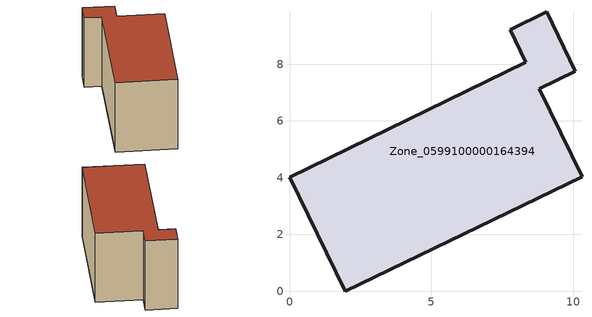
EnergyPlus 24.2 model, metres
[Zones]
Zone_0599100000164394
 floor ground (C_G): 7.78,9.21 9.07,9.85 10.08,7.76 8.8,7.14 10.31,4.04 1.97,0 0,4.02 8.32,8.07 z0
 wall outside (C_F): 1.97,0 10.31,4.04 8.8,7.14 10.08,7.76 9.07,9.85 7.78,9.21 8.32,8.07 0,4.02 1.97,0 z0:5.74
 roof outside (C_R): 8.32,8.07 0,4.02 1.97,0 10.31,4.04 8.8,7.14 10.08,7.76 9.07,9.85 7.78,9.21 z5.74
[BUILDING]
Pand.0599100000164394: North Axis=0; Terrain=City; Loads Convergence Tolerance Value=0.04; Temperature Convergence Tolerance Value=0.4; Solar Distribution=FullExterior; Maximum Number of Warmup Days=25; Minimum Number of Warmup Days=1
[Site:Location]
Rotterdam.The.Hague.AP_ZH_NLD Design_Conditions: Latitude=51.96; Longitude=4.45; Time Zone=1; Elevation=-4.5
[SITE:GROUNDTEMPERATURE:BUILDINGSURFACE]
18, 18, 18, 18, 18, 18, 18, 18, 18, 18, 18, 18
[MATERIAL] Thermal Absorptance=0.9; Solar Absorptance=0.7; Visible Absorptance=0.7
Name | Roughness | Thickness | Conductivity | Density | Specific Heat
G.TI.1946-1964 | MediumSmooth | 0.15 | 1 | 540 | 1210
F.TI.1946-1964 | Rough | 0.3 | 0.857143 | 1920 | 840
R.TI.1946-1964 | MediumRough | 0.2 | 0.277778 | 1500 | 1000
[CONSTRUCTION]
C_G: G.TI.1946-1964
C_F: F.TI.1946-1964
C_R: R.TI.1946-1964
[ZONE]
Zone_0599100000164394: Type=1; Multiplier=1; Ceiling Height=Autocalculate; Volume=Autocalculate; Floor Area=autocalculate; Part of Total Floor Area=Yes
[ZONEINFILTRATION:DESIGNFLOWRATE]
Infil_Zone_0599100000164394: Zone or ZoneList or Space or SpaceList=Zone_0599100000164394; Schedule=AlwaysOn; Design Flow Rate Calculation Method=Flow/Area; Flow Rate per Floor Area=0.003; Constant Term Coefficient=1; Temperature Term Coefficient=0; Velocity Term Coefficient=0; Velocity Squared Term Coefficient=0
[HVACTEMPLATE:ZONE:IDEALLOADSAIRSYSTEM]
Zone_0599100000164394: Maximum Heating Supply Air Temperature=50; Minimum Cooling Supply Air Temperature=13; Maximum Heating Supply Air Humidity Ratio=0.0156; Minimum Cooling Supply Air Humidity Ratio=0.0077; Heating Limit=NoLimit; Cooling Limit=NoLimit; Dehumidification Control Type=ConstantSensibleHeatRatio; Cooling Sensible Heat Ratio=0.7; Dehumidification Setpoint=60; Humidification Control Type=None; Humidification Setpoint=30; Outdoor Air Method=None; Outdoor Air Flow Rate per Person=0.00944; Outdoor Air Flow Rate per Zone Floor Area=0; Outdoor Air Flow Rate per Zone=0; Demand Controlled Ventilation Type=None; Outdoor Air Economizer Type=NoEconomizer; Heat Recovery Type=None; Sensible Heat Recovery Effectiveness=0.7; Latent Heat Recovery Effectiveness=0.65
[ZONECONTROL:THERMOSTAT]
ThermostatControl_Zone_0599100000164394: Zone or ZoneList=Zone_0599100000164394; Control Type Schedule=DualSetpointControlType; Control 1=Thermostat_Zone_0599100000164394; Temperature Difference Between Cutout And Setpoint=0
[THERMOSTATSETPOINT:DUALSETPOINT]
Thermostat_Zone_0599100000164394: Heating Setpoint Temperature Schedule=HeatingSetpoint_Zone_0599100000164394; Cooling Setpoint Temperature Schedule=CoolingSetpoint_Zone_0599100000164394
[SCHEDULE:COMPACT]
HeatingSetpoint_Zone_0599100000164394: Through: 12/31, For: AllDays, Until: 24:00, 21
CoolingSetpoint_Zone_0599100000164394: Through: 12/31, For: AllDays, Until: 24:00, 24
DualSetpointControlType: Through: 12/31, For: AllDays, Until: 24:00, 4
AlwaysOn: Through: 12/31, For: AllDays, Until: 24:00, 1
